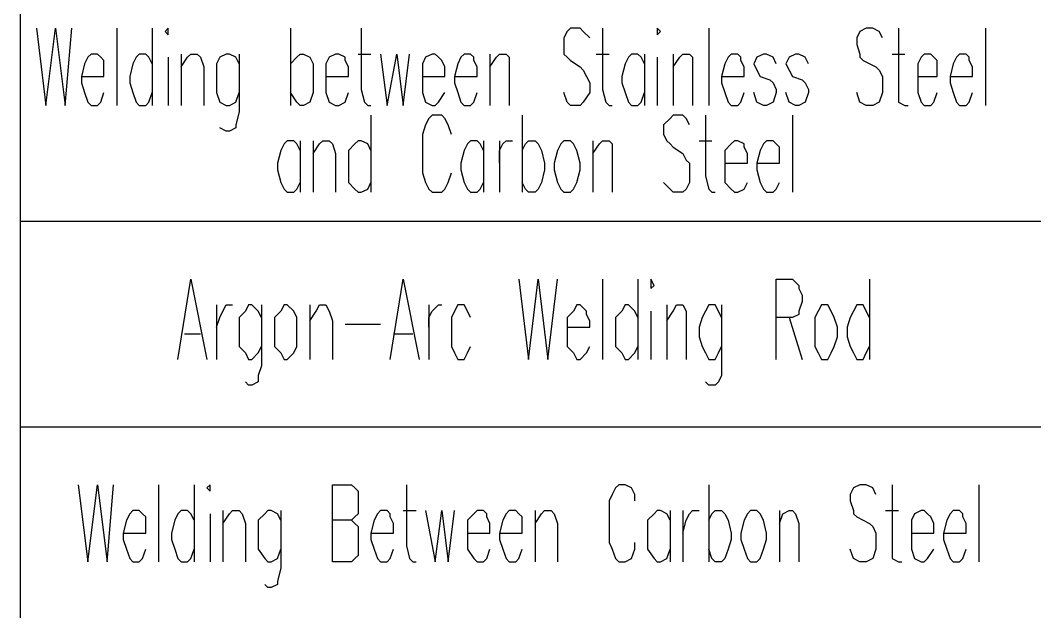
# Model space of a CAD drawing. Extents: x 0.3 to 16.2, y 0.3 to 22.9.
# Drawn here: x 13.697 to 14.748, y 19.212 to 19.825 of the extents above; entities that cross this region are included whole.
import ezdxf

# ---------------------------------------------------------------- set-up
doc = ezdxf.new("R2010")
doc.units = 0
doc.header["$MEASUREMENT"] = 0
doc.linetypes.add('AUSGEZOGEN', pattern=[0])
doc.layers.get('0').update_dxf_attribs({"linetype": 'AUSGEZOGEN'})

msp = doc.modelspace()

# ---------------------------------------------------------------- linework, layer by layer
for points in [[(13.6967, 21.5533), (13.6967, 17.6833)], [(13.7133, 19.8167), (13.7233, 19.7367), (13.7233, 19.7367), (13.7333, 19.8167), (13.7333, 19.8167), (13.7433, 19.7367), (13.7433, 19.7367), (13.75, 19.8167)], [(13.7967, 19.8167), (13.7967, 19.7367)], [(13.8333, 19.8167), (13.8333, 19.7367)], [(13.8467, 19.8133), (13.85, 19.81), (13.85, 19.81), (13.85, 19.8167), (13.85, 19.8167), (13.8467, 19.8133), (13.8467, 19.8133)], [(13.9767, 19.8167), (13.9767, 19.7367)], [(14.05, 19.8167), (14.05, 19.7533), (14.05, 19.7533), (14.0533, 19.74), (14.0533, 19.74), (14.0567, 19.7367), (14.0567, 19.7367), (14.06, 19.7367)], [(14.2867, 19.8067), (14.28, 19.8133), (14.28, 19.8133), (14.2767, 19.8167), (14.2767, 19.8167), (14.2667, 19.8167), (14.2667, 19.8167), (14.2633, 19.8133), (14.2633, 19.8133), (14.26, 19.8067), (14.26, 19.8067), (14.26, 19.79), (14.26, 19.79), (14.2633, 19.7867), (14.2633, 19.7867), (14.2667, 19.7833), (14.2667, 19.7833), (14.2767, 19.7767), (14.2767, 19.7767), (14.28, 19.7733), (14.28, 19.7733), (14.2833, 19.7667), (14.2833, 19.7667), (14.2867, 19.76), (14.2867, 19.76), (14.2867, 19.75), (14.2867, 19.75), (14.28, 19.74), (14.28, 19.74), (14.2767, 19.7367), (14.2767, 19.7367), (14.2667, 19.7367), (14.2667, 19.7367), (14.2633, 19.74), (14.2633, 19.74), (14.26, 19.75)], [(14.3, 19.8167), (14.3, 19.7533), (14.3, 19.7533), (14.3033, 19.74), (14.3033, 19.74), (14.3067, 19.7367), (14.3067, 19.7367), (14.31, 19.7367)], [(14.3567, 19.8133), (14.3567, 19.81), (14.3567, 19.81), (14.36, 19.8133), (14.36, 19.8133), (14.3567, 19.8167), (14.3567, 19.8167), (14.3567, 19.8133), (14.3567, 19.8133)], [(14.41, 19.8167), (14.41, 19.7367)], [(14.59, 19.8067), (14.5867, 19.8133), (14.5867, 19.8133), (14.58, 19.8167), (14.58, 19.8167), (14.5733, 19.8167), (14.5733, 19.8167), (14.5667, 19.8133), (14.5667, 19.8133), (14.5633, 19.8067), (14.5633, 19.8067), (14.5633, 19.8), (14.5633, 19.8), (14.5667, 19.79), (14.5667, 19.79), (14.5667, 19.7867), (14.5667, 19.7867), (14.57, 19.7833), (14.57, 19.7833), (14.5833, 19.7767), (14.5833, 19.7767), (14.5867, 19.7733), (14.5867, 19.7733), (14.59, 19.7667), (14.59, 19.7667), (14.59, 19.75), (14.59, 19.75), (14.5867, 19.74), (14.5867, 19.74), (14.58, 19.7367), (14.58, 19.7367), (14.5733, 19.7367), (14.5733, 19.7367), (14.5667, 19.74), (14.5667, 19.74), (14.5633, 19.75)], [(14.6067, 19.8167), (14.6067, 19.74), (14.6067, 19.74), (14.6133, 19.7367), (14.6133, 19.7367), (14.6167, 19.7367)], [(14.6967, 19.8167), (14.6967, 19.7367)], [(13.76, 19.7667), (13.7833, 19.7667), (13.7833, 19.7667), (13.7833, 19.7767), (13.7833, 19.7767), (13.7833, 19.7833), (13.7833, 19.7833), (13.78, 19.7867), (13.78, 19.7867), (13.7767, 19.79), (13.7767, 19.79), (13.77, 19.79), (13.77, 19.79), (13.7667, 19.7867), (13.7667, 19.7867), (13.7633, 19.78), (13.7633, 19.78), (13.76, 19.7667), (13.76, 19.7667), (13.76, 19.76), (13.76, 19.76), (13.7633, 19.75), (13.7633, 19.75), (13.7667, 19.74), (13.7667, 19.74), (13.77, 19.7367), (13.77, 19.7367), (13.7767, 19.7367), (13.7767, 19.7367), (13.78, 19.74), (13.78, 19.74), (13.7833, 19.75)], [(13.8333, 19.78), (13.83, 19.7867), (13.83, 19.7867), (13.8267, 19.79), (13.8267, 19.79), (13.82, 19.79), (13.82, 19.79), (13.8167, 19.7867), (13.8167, 19.7867), (13.8133, 19.78), (13.8133, 19.78), (13.81, 19.7667), (13.81, 19.7667), (13.81, 19.76), (13.81, 19.76), (13.8133, 19.75), (13.8133, 19.75), (13.8167, 19.74), (13.8167, 19.74), (13.82, 19.7367), (13.82, 19.7367), (13.8267, 19.7367), (13.8267, 19.7367), (13.83, 19.74), (13.83, 19.74), (13.8333, 19.75)], [(13.85, 19.7867), (13.85, 19.7367)], [(13.8633, 19.79), (13.8633, 19.7367)], [(13.8633, 19.7767), (13.87, 19.7867), (13.87, 19.7867), (13.8733, 19.79), (13.8733, 19.79), (13.88, 19.79), (13.88, 19.79), (13.8833, 19.7867), (13.8833, 19.7867), (13.8867, 19.7767), (13.8867, 19.7767), (13.8867, 19.7367)], [(13.9233, 19.78), (13.92, 19.7867), (13.92, 19.7867), (13.9133, 19.79), (13.9133, 19.79), (13.91, 19.79), (13.91, 19.79), (13.9033, 19.7867), (13.9033, 19.7867), (13.9, 19.78), (13.9, 19.78), (13.9, 19.75), (13.9, 19.75), (13.9033, 19.74), (13.9033, 19.74), (13.91, 19.7367), (13.91, 19.7367), (13.9133, 19.7367), (13.9133, 19.7367), (13.92, 19.74), (13.92, 19.74), (13.9233, 19.75)], [(13.9233, 19.79), (13.9233, 19.73), (13.9233, 19.73), (13.92, 19.7167), (13.92, 19.7167), (13.92, 19.7133), (13.92, 19.7133), (13.9133, 19.71), (13.9133, 19.71), (13.91, 19.71), (13.91, 19.71), (13.9033, 19.7133)], [(13.9767, 19.78), (13.9833, 19.7867), (13.9833, 19.7867), (13.9867, 19.79), (13.9867, 19.79), (13.99, 19.79), (13.99, 19.79), (13.9967, 19.7867), (13.9967, 19.7867), (14, 19.78), (14, 19.78), (14, 19.75), (14, 19.75), (13.9967, 19.74), (13.9967, 19.74), (13.99, 19.7367), (13.99, 19.7367), (13.9867, 19.7367), (13.9867, 19.7367), (13.9833, 19.74), (13.9833, 19.74), (13.9767, 19.75)], [(14.0133, 19.7667), (14.0367, 19.7667), (14.0367, 19.7667), (14.0367, 19.7767), (14.0367, 19.7767), (14.0333, 19.7833), (14.0333, 19.7833), (14.0333, 19.7867), (14.0333, 19.7867), (14.0267, 19.79), (14.0267, 19.79), (14.0233, 19.79), (14.0233, 19.79), (14.0167, 19.7867), (14.0167, 19.7867), (14.0133, 19.78), (14.0133, 19.78), (14.0133, 19.75), (14.0133, 19.75), (14.0167, 19.74), (14.0167, 19.74), (14.0233, 19.7367), (14.0233, 19.7367), (14.0267, 19.7367), (14.0267, 19.7367), (14.0333, 19.74), (14.0333, 19.74), (14.0367, 19.75)], [(14.0467, 19.79), (14.06, 19.79)], [(14.07, 19.79), (14.0767, 19.7367), (14.0767, 19.7367), (14.0867, 19.79), (14.0867, 19.79), (14.0933, 19.7367), (14.0933, 19.7367), (14.1, 19.79)], [(14.1133, 19.7667), (14.1367, 19.7667), (14.1367, 19.7667), (14.1367, 19.7767), (14.1367, 19.7767), (14.1333, 19.7833), (14.1333, 19.7833), (14.13, 19.7867), (14.13, 19.7867), (14.1267, 19.79), (14.1267, 19.79), (14.1233, 19.79), (14.1233, 19.79), (14.1167, 19.7867), (14.1167, 19.7867), (14.1133, 19.78), (14.1133, 19.78), (14.1133, 19.75), (14.1133, 19.75), (14.1167, 19.74), (14.1167, 19.74), (14.1233, 19.7367), (14.1233, 19.7367), (14.1267, 19.7367), (14.1267, 19.7367), (14.13, 19.74), (14.13, 19.74), (14.1367, 19.75)], [(14.1467, 19.7667), (14.17, 19.7667), (14.17, 19.7667), (14.17, 19.7767), (14.17, 19.7767), (14.1667, 19.7833), (14.1667, 19.7833), (14.1667, 19.7867), (14.1667, 19.7867), (14.1633, 19.79), (14.1633, 19.79), (14.1567, 19.79), (14.1567, 19.79), (14.1533, 19.7867), (14.1533, 19.7867), (14.15, 19.78), (14.15, 19.78), (14.1467, 19.7667), (14.1467, 19.7667), (14.1467, 19.76), (14.1467, 19.76), (14.15, 19.75), (14.15, 19.75), (14.1533, 19.74), (14.1533, 19.74), (14.1567, 19.7367), (14.1567, 19.7367), (14.1633, 19.7367), (14.1633, 19.7367), (14.1667, 19.74), (14.1667, 19.74), (14.17, 19.75)], [(14.1833, 19.79), (14.1833, 19.7367)], [(14.1833, 19.7767), (14.19, 19.7867), (14.19, 19.7867), (14.1933, 19.79), (14.1933, 19.79), (14.2, 19.79), (14.2, 19.79), (14.2033, 19.7867), (14.2033, 19.7867), (14.2033, 19.7367)], [(14.2933, 19.79), (14.3067, 19.79)], [(14.3433, 19.78), (14.34, 19.7867), (14.34, 19.7867), (14.3367, 19.79), (14.3367, 19.79), (14.33, 19.79), (14.33, 19.79), (14.3267, 19.7867), (14.3267, 19.7867), (14.3233, 19.78), (14.3233, 19.78), (14.32, 19.7667), (14.32, 19.7667), (14.32, 19.76), (14.32, 19.76), (14.3233, 19.75), (14.3233, 19.75), (14.3267, 19.74), (14.3267, 19.74), (14.33, 19.7367), (14.33, 19.7367), (14.3367, 19.7367), (14.3367, 19.7367), (14.34, 19.74), (14.34, 19.74), (14.3433, 19.75)], [(14.3433, 19.79), (14.3433, 19.7367)], [(14.3567, 19.7867), (14.3567, 19.7367)], [(14.3733, 19.79), (14.3733, 19.7367)], [(14.3733, 19.7767), (14.38, 19.7867), (14.38, 19.7867), (14.3833, 19.79), (14.3833, 19.79), (14.39, 19.79), (14.39, 19.79), (14.3933, 19.7867), (14.3933, 19.7867), (14.3933, 19.7367)], [(14.4233, 19.7667), (14.4467, 19.7667), (14.4467, 19.7667), (14.4467, 19.7767), (14.4467, 19.7767), (14.4433, 19.7833), (14.4433, 19.7833), (14.4433, 19.7867), (14.4433, 19.7867), (14.44, 19.79), (14.44, 19.79), (14.4333, 19.79), (14.4333, 19.79), (14.43, 19.7867), (14.43, 19.7867), (14.4267, 19.78), (14.4267, 19.78), (14.4233, 19.7667), (14.4233, 19.7667), (14.4233, 19.76), (14.4233, 19.76), (14.4267, 19.75), (14.4267, 19.75), (14.43, 19.74), (14.43, 19.74), (14.4333, 19.7367), (14.4333, 19.7367), (14.44, 19.7367), (14.44, 19.7367), (14.4433, 19.74), (14.4433, 19.74), (14.4467, 19.75)], [(14.48, 19.78), (14.4767, 19.7867), (14.4767, 19.7867), (14.47, 19.79), (14.47, 19.79), (14.4667, 19.79), (14.4667, 19.79), (14.46, 19.7867), (14.46, 19.7867), (14.4567, 19.78), (14.4567, 19.78), (14.46, 19.7733), (14.46, 19.7733), (14.4633, 19.7667), (14.4633, 19.7667), (14.4733, 19.7633), (14.4733, 19.7633), (14.4767, 19.76), (14.4767, 19.76), (14.48, 19.7533), (14.48, 19.7533), (14.48, 19.75), (14.48, 19.75), (14.4767, 19.74), (14.4767, 19.74), (14.47, 19.7367), (14.47, 19.7367), (14.4667, 19.7367), (14.4667, 19.7367), (14.46, 19.74), (14.46, 19.74), (14.4567, 19.75)], [(14.5133, 19.78), (14.51, 19.7867), (14.51, 19.7867), (14.5033, 19.79), (14.5033, 19.79), (14.5, 19.79), (14.5, 19.79), (14.4933, 19.7867), (14.4933, 19.7867), (14.49, 19.78), (14.49, 19.78), (14.4933, 19.7733), (14.4933, 19.7733), (14.4967, 19.7667), (14.4967, 19.7667), (14.5067, 19.7633), (14.5067, 19.7633), (14.51, 19.76), (14.51, 19.76), (14.5133, 19.7533), (14.5133, 19.7533), (14.5133, 19.75), (14.5133, 19.75), (14.51, 19.74), (14.51, 19.74), (14.5033, 19.7367), (14.5033, 19.7367), (14.5, 19.7367), (14.5, 19.7367), (14.4933, 19.74), (14.4933, 19.74), (14.49, 19.75)], [(14.6, 19.79), (14.6133, 19.79)], [(14.6267, 19.7667), (14.6467, 19.7667), (14.6467, 19.7667), (14.6467, 19.7767), (14.6467, 19.7767), (14.6467, 19.7833), (14.6467, 19.7833), (14.6433, 19.7867), (14.6433, 19.7867), (14.64, 19.79), (14.64, 19.79), (14.6333, 19.79), (14.6333, 19.79), (14.63, 19.7867), (14.63, 19.7867), (14.6267, 19.78), (14.6267, 19.78), (14.6267, 19.75), (14.6267, 19.75), (14.63, 19.74), (14.63, 19.74), (14.6333, 19.7367), (14.6333, 19.7367), (14.64, 19.7367), (14.64, 19.7367), (14.6433, 19.74), (14.6433, 19.74), (14.6467, 19.75)], [(14.66, 19.7667), (14.6833, 19.7667), (14.6833, 19.7667), (14.6833, 19.7767), (14.6833, 19.7767), (14.68, 19.7833), (14.68, 19.7833), (14.68, 19.7867), (14.68, 19.7867), (14.6767, 19.79), (14.6767, 19.79), (14.67, 19.79), (14.67, 19.79), (14.6667, 19.7867), (14.6667, 19.7867), (14.6633, 19.78), (14.6633, 19.78), (14.66, 19.7667), (14.66, 19.7667), (14.66, 19.76), (14.66, 19.76), (14.6633, 19.75), (14.6633, 19.75), (14.6667, 19.74), (14.6667, 19.74), (14.67, 19.7367), (14.67, 19.7367), (14.6767, 19.7367), (14.6767, 19.7367), (14.68, 19.74), (14.68, 19.74), (14.6833, 19.75)], [(14.06, 19.7267), (14.06, 19.6467)], [(14.1433, 19.7067), (14.14, 19.7167), (14.14, 19.7167), (14.1367, 19.7233), (14.1367, 19.7233), (14.1333, 19.7267), (14.1333, 19.7267), (14.1233, 19.7267), (14.1233, 19.7267), (14.12, 19.7233), (14.12, 19.7233), (14.1167, 19.7167), (14.1167, 19.7167), (14.1133, 19.7067), (14.1133, 19.7067), (14.1133, 19.6667), (14.1133, 19.6667), (14.1167, 19.6567), (14.1167, 19.6567), (14.12, 19.65), (14.12, 19.65), (14.1233, 19.6467), (14.1233, 19.6467), (14.1333, 19.6467), (14.1333, 19.6467), (14.1367, 19.65), (14.1367, 19.65), (14.14, 19.6567), (14.14, 19.6567), (14.1433, 19.6667)], [(14.2167, 19.7267), (14.2167, 19.6467)], [(14.39, 19.7167), (14.3867, 19.7233), (14.3867, 19.7233), (14.3833, 19.7267), (14.3833, 19.7267), (14.3733, 19.7267), (14.3733, 19.7267), (14.37, 19.7233), (14.37, 19.7233), (14.3633, 19.7167), (14.3633, 19.7167), (14.3633, 19.7067), (14.3633, 19.7067), (14.3667, 19.7), (14.3667, 19.7), (14.37, 19.6967), (14.37, 19.6967), (14.3733, 19.6933), (14.3733, 19.6933), (14.3833, 19.6867), (14.3833, 19.6867), (14.3867, 19.68), (14.3867, 19.68), (14.39, 19.6767), (14.39, 19.6767), (14.39, 19.6567), (14.39, 19.6567), (14.3867, 19.65), (14.3867, 19.65), (14.3833, 19.6467), (14.3833, 19.6467), (14.3733, 19.6467), (14.3733, 19.6467), (14.37, 19.65), (14.37, 19.65), (14.3633, 19.6567)], [(14.4067, 19.7267), (14.4067, 19.6633), (14.4067, 19.6633), (14.41, 19.65), (14.41, 19.65), (14.4133, 19.6467), (14.4133, 19.6467), (14.4167, 19.6467)], [(14.4967, 19.7267), (14.4967, 19.6467)], [(13.9867, 19.69), (13.9833, 19.6967), (13.9833, 19.6967), (13.98, 19.7), (13.98, 19.7), (13.9733, 19.7), (13.9733, 19.7), (13.97, 19.6967), (13.97, 19.6967), (13.9667, 19.69), (13.9667, 19.69), (13.9633, 19.6767), (13.9633, 19.6767), (13.9633, 19.67), (13.9633, 19.67), (13.9667, 19.6567), (13.9667, 19.6567), (13.97, 19.65), (13.97, 19.65), (13.9733, 19.6467), (13.9733, 19.6467), (13.98, 19.6467), (13.98, 19.6467), (13.9833, 19.65), (13.9833, 19.65), (13.9867, 19.6567)], [(13.9867, 19.7), (13.9867, 19.6467)], [(14, 19.7), (14, 19.6467)], [(14, 19.6867), (14.0067, 19.6967), (14.0067, 19.6967), (14.01, 19.7), (14.01, 19.7), (14.0167, 19.7), (14.0167, 19.7), (14.02, 19.6967), (14.02, 19.6967), (14.0233, 19.6867), (14.0233, 19.6867), (14.0233, 19.6467)], [(14.06, 19.69), (14.0567, 19.6967), (14.0567, 19.6967), (14.05, 19.7), (14.05, 19.7), (14.0467, 19.7), (14.0467, 19.7), (14.0433, 19.6967), (14.0433, 19.6967), (14.0367, 19.69), (14.0367, 19.69), (14.0367, 19.6567), (14.0367, 19.6567), (14.0433, 19.65), (14.0433, 19.65), (14.0467, 19.6467), (14.0467, 19.6467), (14.05, 19.6467), (14.05, 19.6467), (14.0567, 19.65), (14.0567, 19.65), (14.06, 19.6567)], [(14.1767, 19.69), (14.1733, 19.6967), (14.1733, 19.6967), (14.17, 19.7), (14.17, 19.7), (14.1633, 19.7), (14.1633, 19.7), (14.16, 19.6967), (14.16, 19.6967), (14.1567, 19.69), (14.1567, 19.69), (14.1533, 19.6767), (14.1533, 19.6767), (14.1533, 19.67), (14.1533, 19.67), (14.1567, 19.6567), (14.1567, 19.6567), (14.16, 19.65), (14.16, 19.65), (14.1633, 19.6467), (14.1633, 19.6467), (14.17, 19.6467), (14.17, 19.6467), (14.1733, 19.65), (14.1733, 19.65), (14.1767, 19.6567)], [(14.1767, 19.7), (14.1767, 19.6467)], [(14.1933, 19.7), (14.1933, 19.6467)], [(14.1933, 19.6767), (14.1933, 19.69), (14.1933, 19.69), (14.1967, 19.6967), (14.1967, 19.6967), (14.2, 19.7), (14.2, 19.7), (14.2067, 19.7)], [(14.2167, 19.69), (14.22, 19.6967), (14.22, 19.6967), (14.2233, 19.7), (14.2233, 19.7), (14.23, 19.7), (14.23, 19.7), (14.2333, 19.6967), (14.2333, 19.6967), (14.2367, 19.69), (14.2367, 19.69), (14.24, 19.6767), (14.24, 19.6767), (14.24, 19.67), (14.24, 19.67), (14.2367, 19.6567), (14.2367, 19.6567), (14.2333, 19.65), (14.2333, 19.65), (14.23, 19.6467), (14.23, 19.6467), (14.2233, 19.6467), (14.2233, 19.6467), (14.22, 19.65), (14.22, 19.65), (14.2167, 19.6567)], [(14.26, 19.7), (14.2567, 19.6967), (14.2567, 19.6967), (14.2533, 19.69), (14.2533, 19.69), (14.25, 19.6767), (14.25, 19.6767), (14.25, 19.67), (14.25, 19.67), (14.2533, 19.6567), (14.2533, 19.6567), (14.2567, 19.65), (14.2567, 19.65), (14.26, 19.6467), (14.26, 19.6467), (14.2667, 19.6467), (14.2667, 19.6467), (14.27, 19.65), (14.27, 19.65), (14.2733, 19.6567), (14.2733, 19.6567), (14.2767, 19.67), (14.2767, 19.67), (14.2767, 19.6767), (14.2767, 19.6767), (14.2733, 19.69), (14.2733, 19.69), (14.27, 19.6967), (14.27, 19.6967), (14.2667, 19.7), (14.2667, 19.7), (14.26, 19.7), (14.26, 19.7)], [(14.29, 19.7), (14.29, 19.6467)], [(14.29, 19.6867), (14.2967, 19.6967), (14.2967, 19.6967), (14.3, 19.7), (14.3, 19.7), (14.3067, 19.7), (14.3067, 19.7), (14.31, 19.6967), (14.31, 19.6967), (14.31, 19.6467)], [(14.4, 19.7), (14.4133, 19.7)], [(14.4267, 19.6767), (14.45, 19.6767), (14.45, 19.6767), (14.45, 19.6867), (14.45, 19.6867), (14.4467, 19.6933), (14.4467, 19.6933), (14.4467, 19.6967), (14.4467, 19.6967), (14.44, 19.7), (14.44, 19.7), (14.4367, 19.7), (14.4367, 19.7), (14.4333, 19.6967), (14.4333, 19.6967), (14.4267, 19.69), (14.4267, 19.69), (14.4267, 19.6567), (14.4267, 19.6567), (14.4333, 19.65), (14.4333, 19.65), (14.4367, 19.6467), (14.4367, 19.6467), (14.44, 19.6467), (14.44, 19.6467), (14.4467, 19.65), (14.4467, 19.65), (14.45, 19.6567)], [(14.46, 19.6767), (14.4833, 19.6767), (14.4833, 19.6767), (14.4833, 19.6867), (14.4833, 19.6867), (14.4833, 19.6933), (14.4833, 19.6933), (14.48, 19.6967), (14.48, 19.6967), (14.4767, 19.7), (14.4767, 19.7), (14.47, 19.7), (14.47, 19.7), (14.4667, 19.6967), (14.4667, 19.6967), (14.4633, 19.69), (14.4633, 19.69), (14.46, 19.6767), (14.46, 19.6767), (14.46, 19.67), (14.46, 19.67), (14.4633, 19.6567), (14.4633, 19.6567), (14.4667, 19.65), (14.4667, 19.65), (14.47, 19.6467), (14.47, 19.6467), (14.4767, 19.6467), (14.4767, 19.6467), (14.48, 19.65), (14.48, 19.65), (14.4833, 19.6567)], [(13.6967, 19.6167), (15.9833, 19.6167)], [(13.86, 19.4733), (13.8733, 19.5567), (13.8733, 19.5567), (13.89, 19.4733)], [(14.08, 19.4733), (14.0933, 19.5567), (14.0933, 19.5567), (14.11, 19.4733)], [(14.2133, 19.5567), (14.2233, 19.4733), (14.2233, 19.4733), (14.2333, 19.5567), (14.2333, 19.5567), (14.2433, 19.4733), (14.2433, 19.4733), (14.2533, 19.5567)], [(14.3, 19.5567), (14.3, 19.4733)], [(14.3367, 19.5567), (14.3367, 19.4733)], [(14.35, 19.55), (14.35, 19.5467), (14.35, 19.5467), (14.3533, 19.55), (14.3533, 19.55), (14.35, 19.5567), (14.35, 19.5567), (14.35, 19.55), (14.35, 19.55)], [(14.48, 19.4733), (14.48, 19.5567), (14.48, 19.5567), (14.4967, 19.5567), (14.4967, 19.5567), (14.5033, 19.55), (14.5033, 19.55), (14.5033, 19.5467), (14.5033, 19.5467), (14.5067, 19.54), (14.5067, 19.54), (14.5067, 19.5333), (14.5067, 19.5333), (14.5033, 19.5233), (14.5033, 19.5233), (14.5033, 19.52), (14.5033, 19.52), (14.4967, 19.5167), (14.4967, 19.5167), (14.48, 19.5167)], [(14.5767, 19.5567), (14.5767, 19.4733)], [(13.9, 19.53), (13.9, 19.4733)], [(13.9, 19.5067), (13.9033, 19.5167), (13.9033, 19.5167), (13.9067, 19.5233), (13.9067, 19.5233), (13.91, 19.53), (13.91, 19.53), (13.9167, 19.53)], [(13.9467, 19.5167), (13.9433, 19.5233), (13.9433, 19.5233), (13.9367, 19.53), (13.9367, 19.53), (13.9333, 19.53), (13.9333, 19.53), (13.93, 19.5233), (13.93, 19.5233), (13.9233, 19.5167), (13.9233, 19.5167), (13.9233, 19.4867), (13.9233, 19.4867), (13.93, 19.48), (13.93, 19.48), (13.9333, 19.4733), (13.9333, 19.4733), (13.9367, 19.4733), (13.9367, 19.4733), (13.9433, 19.48), (13.9433, 19.48), (13.9467, 19.4867)], [(13.9467, 19.53), (13.9467, 19.4667), (13.9467, 19.4667), (13.9433, 19.4567), (13.9433, 19.4567), (13.9433, 19.45), (13.9433, 19.45), (13.9367, 19.4467), (13.9367, 19.4467), (13.9333, 19.4467), (13.9333, 19.4467), (13.93, 19.45)], [(13.97, 19.53), (13.9667, 19.5233), (13.9667, 19.5233), (13.96, 19.5167), (13.96, 19.5167), (13.96, 19.4867), (13.96, 19.4867), (13.9667, 19.48), (13.9667, 19.48), (13.97, 19.4733), (13.97, 19.4733), (13.9733, 19.4733), (13.9733, 19.4733), (13.98, 19.48), (13.98, 19.48), (13.9833, 19.4867), (13.9833, 19.4867), (13.9833, 19.5167), (13.9833, 19.5167), (13.98, 19.5233), (13.98, 19.5233), (13.9733, 19.53), (13.9733, 19.53), (13.97, 19.53), (13.97, 19.53)], [(13.9967, 19.53), (13.9967, 19.4733)], [(13.9967, 19.5133), (14.0033, 19.5233), (14.0033, 19.5233), (14.0067, 19.53), (14.0067, 19.53), (14.0133, 19.53), (14.0133, 19.53), (14.0167, 19.5233), (14.0167, 19.5233), (14.02, 19.5133), (14.02, 19.5133), (14.02, 19.4733)], [(14.12, 19.53), (14.12, 19.4733)], [(14.12, 19.5067), (14.12, 19.5167), (14.12, 19.5167), (14.1233, 19.5233), (14.1233, 19.5233), (14.13, 19.53), (14.13, 19.53), (14.1333, 19.53)], [(14.1633, 19.5167), (14.16, 19.5233), (14.16, 19.5233), (14.1567, 19.53), (14.1567, 19.53), (14.15, 19.53), (14.15, 19.53), (14.1467, 19.5233), (14.1467, 19.5233), (14.1433, 19.5167), (14.1433, 19.5167), (14.1433, 19.4867), (14.1433, 19.4867), (14.1467, 19.48), (14.1467, 19.48), (14.15, 19.4733), (14.15, 19.4733), (14.1567, 19.4733), (14.1567, 19.4733), (14.16, 19.48), (14.16, 19.48), (14.1633, 19.4867)], [(14.2633, 19.5067), (14.2867, 19.5067), (14.2867, 19.5067), (14.2867, 19.5133), (14.2867, 19.5133), (14.2833, 19.52), (14.2833, 19.52), (14.2833, 19.5233), (14.2833, 19.5233), (14.2767, 19.53), (14.2767, 19.53), (14.2733, 19.53), (14.2733, 19.53), (14.27, 19.5233), (14.27, 19.5233), (14.2633, 19.5167), (14.2633, 19.5167), (14.2633, 19.4867), (14.2633, 19.4867), (14.27, 19.48), (14.27, 19.48), (14.2733, 19.4733), (14.2733, 19.4733), (14.2767, 19.4733), (14.2767, 19.4733), (14.2833, 19.48), (14.2833, 19.48), (14.2867, 19.4867)], [(14.3367, 19.5167), (14.3333, 19.5233), (14.3333, 19.5233), (14.3267, 19.53), (14.3267, 19.53), (14.3233, 19.53), (14.3233, 19.53), (14.32, 19.5233), (14.32, 19.5233), (14.3133, 19.5167), (14.3133, 19.5167), (14.3133, 19.4867), (14.3133, 19.4867), (14.32, 19.48), (14.32, 19.48), (14.3233, 19.4733), (14.3233, 19.4733), (14.3267, 19.4733), (14.3267, 19.4733), (14.3333, 19.48), (14.3333, 19.48), (14.3367, 19.4867)], [(14.3667, 19.53), (14.3667, 19.4733)], [(14.3667, 19.5133), (14.3733, 19.5233), (14.3733, 19.5233), (14.3767, 19.53), (14.3767, 19.53), (14.3833, 19.53), (14.3833, 19.53), (14.3867, 19.5233), (14.3867, 19.5233), (14.3867, 19.4733)], [(14.4233, 19.5167), (14.42, 19.5233), (14.42, 19.5233), (14.4167, 19.53), (14.4167, 19.53), (14.41, 19.53), (14.41, 19.53), (14.4067, 19.5233), (14.4067, 19.5233), (14.4033, 19.5167), (14.4033, 19.5167), (14.4, 19.5067), (14.4, 19.5067), (14.4, 19.4967), (14.4, 19.4967), (14.4033, 19.4867), (14.4033, 19.4867), (14.4067, 19.48), (14.4067, 19.48), (14.41, 19.4733), (14.41, 19.4733), (14.4167, 19.4733), (14.4167, 19.4733), (14.42, 19.48), (14.42, 19.48), (14.4233, 19.4867)], [(14.4233, 19.53), (14.4233, 19.4567), (14.4233, 19.4567), (14.42, 19.45), (14.42, 19.45), (14.4167, 19.4467), (14.4167, 19.4467), (14.41, 19.4467), (14.41, 19.4467), (14.4067, 19.45)], [(14.5267, 19.53), (14.5233, 19.5233), (14.5233, 19.5233), (14.52, 19.5167), (14.52, 19.5167), (14.52, 19.4867), (14.52, 19.4867), (14.5233, 19.48), (14.5233, 19.48), (14.5267, 19.4733), (14.5267, 19.4733), (14.5333, 19.4733), (14.5333, 19.4733), (14.5367, 19.48), (14.5367, 19.48), (14.54, 19.4867), (14.54, 19.4867), (14.5433, 19.4967), (14.5433, 19.4967), (14.5433, 19.5067), (14.5433, 19.5067), (14.54, 19.5167), (14.54, 19.5167), (14.5367, 19.5233), (14.5367, 19.5233), (14.5333, 19.53), (14.5333, 19.53), (14.5267, 19.53), (14.5267, 19.53)], [(14.5767, 19.5167), (14.5733, 19.5233), (14.5733, 19.5233), (14.57, 19.53), (14.57, 19.53), (14.5633, 19.53), (14.5633, 19.53), (14.56, 19.5233), (14.56, 19.5233), (14.5567, 19.5167), (14.5567, 19.5167), (14.5533, 19.5067), (14.5533, 19.5067), (14.5533, 19.4967), (14.5533, 19.4967), (14.5567, 19.4867), (14.5567, 19.4867), (14.56, 19.48), (14.56, 19.48), (14.5633, 19.4733), (14.5633, 19.4733), (14.57, 19.4733), (14.57, 19.4733), (14.5733, 19.48), (14.5733, 19.48), (14.5767, 19.4867)], [(14.35, 19.5233), (14.35, 19.4733)], [(14.0333, 19.51), (14.07, 19.51)], [(14.4933, 19.5167), (14.5067, 19.4733)], [(13.8667, 19.5), (13.8833, 19.5)], [(14.0833, 19.5), (14.1033, 19.5)], [(13.6967, 19.4033), (15.9833, 19.4033)], [(13.7567, 19.3433), (13.7667, 19.2633), (13.7667, 19.2633), (13.7767, 19.3433), (13.7767, 19.3433), (13.7867, 19.2633), (13.7867, 19.2633), (13.7933, 19.3433)], [(13.84, 19.3433), (13.84, 19.2633)], [(13.8767, 19.3433), (13.8767, 19.2633)], [(13.89, 19.34), (13.8933, 19.3367), (13.8933, 19.3367), (13.8933, 19.3433), (13.8933, 19.3433), (13.89, 19.34), (13.89, 19.34)], [(14.02, 19.2633), (14.02, 19.3433), (14.02, 19.3433), (14.04, 19.3433), (14.04, 19.3433), (14.0433, 19.34), (14.0433, 19.34), (14.0467, 19.3367), (14.0467, 19.3367), (14.0467, 19.3133), (14.0467, 19.3133), (14.0433, 19.31), (14.0433, 19.31), (14.04, 19.3067), (14.04, 19.3067), (14.02, 19.3067)], [(14.0967, 19.3433), (14.0967, 19.28), (14.0967, 19.28), (14.1, 19.2667), (14.1, 19.2667), (14.1033, 19.2633), (14.1033, 19.2633), (14.1067, 19.2633)], [(14.3333, 19.3267), (14.3333, 19.3333), (14.3333, 19.3333), (14.33, 19.34), (14.33, 19.34), (14.3233, 19.3433), (14.3233, 19.3433), (14.3167, 19.3433), (14.3167, 19.3433), (14.3133, 19.34), (14.3133, 19.34), (14.31, 19.3333), (14.31, 19.3333), (14.3067, 19.3267), (14.3067, 19.3267), (14.3067, 19.2833), (14.3067, 19.2833), (14.31, 19.2767), (14.31, 19.2767), (14.3133, 19.2667), (14.3133, 19.2667), (14.3167, 19.2633), (14.3167, 19.2633), (14.3233, 19.2633), (14.3233, 19.2633), (14.33, 19.2667), (14.33, 19.2667), (14.3333, 19.2767), (14.3333, 19.2767), (14.3333, 19.2833)], [(14.41, 19.3433), (14.41, 19.2633)], [(14.5833, 19.3333), (14.58, 19.34), (14.58, 19.34), (14.5733, 19.3433), (14.5733, 19.3433), (14.5667, 19.3433), (14.5667, 19.3433), (14.56, 19.34), (14.56, 19.34), (14.5567, 19.3333), (14.5567, 19.3333), (14.5567, 19.3267), (14.5567, 19.3267), (14.56, 19.3167), (14.56, 19.3167), (14.56, 19.3133), (14.56, 19.3133), (14.5633, 19.31), (14.5633, 19.31), (14.5767, 19.3033), (14.5767, 19.3033), (14.58, 19.3), (14.58, 19.3), (14.5833, 19.2933), (14.5833, 19.2933), (14.5833, 19.2767), (14.5833, 19.2767), (14.58, 19.2667), (14.58, 19.2667), (14.5733, 19.2633), (14.5733, 19.2633), (14.5667, 19.2633), (14.5667, 19.2633), (14.56, 19.2667), (14.56, 19.2667), (14.5567, 19.2767)], [(14.6, 19.3433), (14.6, 19.2667), (14.6, 19.2667), (14.6067, 19.2633), (14.6067, 19.2633), (14.61, 19.2633)], [(14.69, 19.3433), (14.69, 19.2633)], [(13.8033, 19.2933), (13.8267, 19.2933), (13.8267, 19.2933), (13.8267, 19.3033), (13.8267, 19.3033), (13.8267, 19.31), (13.8267, 19.31), (13.8233, 19.3133), (13.8233, 19.3133), (13.82, 19.3167), (13.82, 19.3167), (13.8133, 19.3167), (13.8133, 19.3167), (13.81, 19.3133), (13.81, 19.3133), (13.8067, 19.3067), (13.8067, 19.3067), (13.8033, 19.2933), (13.8033, 19.2933), (13.8033, 19.2867), (13.8033, 19.2867), (13.8067, 19.2767), (13.8067, 19.2767), (13.81, 19.2667), (13.81, 19.2667), (13.8133, 19.2633), (13.8133, 19.2633), (13.82, 19.2633), (13.82, 19.2633), (13.8233, 19.2667), (13.8233, 19.2667), (13.8267, 19.2767)], [(13.8767, 19.3067), (13.8733, 19.3133), (13.8733, 19.3133), (13.87, 19.3167), (13.87, 19.3167), (13.8633, 19.3167), (13.8633, 19.3167), (13.86, 19.3133), (13.86, 19.3133), (13.8567, 19.3067), (13.8567, 19.3067), (13.8533, 19.2933), (13.8533, 19.2933), (13.8533, 19.2867), (13.8533, 19.2867), (13.8567, 19.2767), (13.8567, 19.2767), (13.86, 19.2667), (13.86, 19.2667), (13.8633, 19.2633), (13.8633, 19.2633), (13.87, 19.2633), (13.87, 19.2633), (13.8733, 19.2667), (13.8733, 19.2667), (13.8767, 19.2767)], [(13.8933, 19.3133), (13.8933, 19.2633)], [(13.9067, 19.3167), (13.9067, 19.2633)], [(13.9067, 19.3033), (13.9133, 19.3133), (13.9133, 19.3133), (13.9167, 19.3167), (13.9167, 19.3167), (13.9233, 19.3167), (13.9233, 19.3167), (13.9267, 19.3133), (13.9267, 19.3133), (13.93, 19.3033), (13.93, 19.3033), (13.93, 19.2633)], [(13.9667, 19.3067), (13.9633, 19.3133), (13.9633, 19.3133), (13.9567, 19.3167), (13.9567, 19.3167), (13.9533, 19.3167), (13.9533, 19.3167), (13.95, 19.3133), (13.95, 19.3133), (13.9433, 19.3067), (13.9433, 19.3067), (13.9433, 19.2767), (13.9433, 19.2767), (13.95, 19.2667), (13.95, 19.2667), (13.9533, 19.2633), (13.9533, 19.2633), (13.9567, 19.2633), (13.9567, 19.2633), (13.9633, 19.2667), (13.9633, 19.2667), (13.9667, 19.2767)], [(13.9667, 19.3167), (13.9667, 19.2567), (13.9667, 19.2567), (13.9633, 19.2433), (13.9633, 19.2433), (13.9633, 19.24), (13.9633, 19.24), (13.9567, 19.2367), (13.9567, 19.2367), (13.9533, 19.2367), (13.9533, 19.2367), (13.95, 19.24)], [(14.06, 19.2933), (14.0833, 19.2933), (14.0833, 19.2933), (14.0833, 19.3033), (14.0833, 19.3033), (14.08, 19.31), (14.08, 19.31), (14.08, 19.3133), (14.08, 19.3133), (14.0767, 19.3167), (14.0767, 19.3167), (14.07, 19.3167), (14.07, 19.3167), (14.0667, 19.3133), (14.0667, 19.3133), (14.0633, 19.3067), (14.0633, 19.3067), (14.06, 19.2933), (14.06, 19.2933), (14.06, 19.2867), (14.06, 19.2867), (14.0633, 19.2767), (14.0633, 19.2767), (14.0667, 19.2667), (14.0667, 19.2667), (14.07, 19.2633), (14.07, 19.2633), (14.0767, 19.2633), (14.0767, 19.2633), (14.08, 19.2667), (14.08, 19.2667), (14.0833, 19.2767)], [(14.0933, 19.3167), (14.1067, 19.3167)], [(14.1167, 19.3167), (14.1267, 19.2633), (14.1267, 19.2633), (14.1333, 19.3167), (14.1333, 19.3167), (14.14, 19.2633), (14.14, 19.2633), (14.1467, 19.3167)], [(14.16, 19.2933), (14.1833, 19.2933), (14.1833, 19.2933), (14.1833, 19.3033), (14.1833, 19.3033), (14.18, 19.31), (14.18, 19.31), (14.18, 19.3133), (14.18, 19.3133), (14.1767, 19.3167), (14.1767, 19.3167), (14.17, 19.3167), (14.17, 19.3167), (14.1667, 19.3133), (14.1667, 19.3133), (14.16, 19.3067), (14.16, 19.3067), (14.16, 19.2767), (14.16, 19.2767), (14.1667, 19.2667), (14.1667, 19.2667), (14.17, 19.2633), (14.17, 19.2633), (14.1767, 19.2633), (14.1767, 19.2633), (14.18, 19.2667), (14.18, 19.2667), (14.1833, 19.2767)], [(14.1933, 19.2933), (14.2167, 19.2933), (14.2167, 19.2933), (14.2167, 19.3033), (14.2167, 19.3033), (14.2167, 19.31), (14.2167, 19.31), (14.2133, 19.3133), (14.2133, 19.3133), (14.21, 19.3167), (14.21, 19.3167), (14.2033, 19.3167), (14.2033, 19.3167), (14.2, 19.3133), (14.2, 19.3133), (14.1967, 19.3067), (14.1967, 19.3067), (14.1933, 19.2933), (14.1933, 19.2933), (14.1933, 19.2867), (14.1933, 19.2867), (14.1967, 19.2767), (14.1967, 19.2767), (14.2, 19.2667), (14.2, 19.2667), (14.2033, 19.2633), (14.2033, 19.2633), (14.21, 19.2633), (14.21, 19.2633), (14.2133, 19.2667), (14.2133, 19.2667), (14.2167, 19.2767)], [(14.23, 19.3167), (14.23, 19.2633)], [(14.23, 19.3033), (14.2367, 19.3133), (14.2367, 19.3133), (14.24, 19.3167), (14.24, 19.3167), (14.2467, 19.3167), (14.2467, 19.3167), (14.25, 19.3133), (14.25, 19.3133), (14.2533, 19.3033), (14.2533, 19.3033), (14.2533, 19.2633)], [(14.37, 19.3067), (14.3667, 19.3133), (14.3667, 19.3133), (14.36, 19.3167), (14.36, 19.3167), (14.3567, 19.3167), (14.3567, 19.3167), (14.3533, 19.3133), (14.3533, 19.3133), (14.3467, 19.3067), (14.3467, 19.3067), (14.3467, 19.2767), (14.3467, 19.2767), (14.3533, 19.2667), (14.3533, 19.2667), (14.3567, 19.2633), (14.3567, 19.2633), (14.36, 19.2633), (14.36, 19.2633), (14.3667, 19.2667), (14.3667, 19.2667), (14.37, 19.2767)], [(14.37, 19.3167), (14.37, 19.2633)], [(14.3833, 19.3167), (14.3833, 19.2633)], [(14.3833, 19.2933), (14.3867, 19.3067), (14.3867, 19.3067), (14.39, 19.3133), (14.39, 19.3133), (14.3933, 19.3167), (14.3933, 19.3167), (14.4, 19.3167)], [(14.41, 19.3067), (14.4133, 19.3133), (14.4133, 19.3133), (14.4167, 19.3167), (14.4167, 19.3167), (14.4233, 19.3167), (14.4233, 19.3167), (14.4267, 19.3133), (14.4267, 19.3133), (14.43, 19.3067), (14.43, 19.3067), (14.4333, 19.2933), (14.4333, 19.2933), (14.4333, 19.2867), (14.4333, 19.2867), (14.43, 19.2767), (14.43, 19.2767), (14.4267, 19.2667), (14.4267, 19.2667), (14.4233, 19.2633), (14.4233, 19.2633), (14.4167, 19.2633), (14.4167, 19.2633), (14.4133, 19.2667), (14.4133, 19.2667), (14.41, 19.2767)], [(14.4533, 19.3167), (14.45, 19.3133), (14.45, 19.3133), (14.4467, 19.3067), (14.4467, 19.3067), (14.4433, 19.2933), (14.4433, 19.2933), (14.4433, 19.2867), (14.4433, 19.2867), (14.4467, 19.2767), (14.4467, 19.2767), (14.45, 19.2667), (14.45, 19.2667), (14.4533, 19.2633), (14.4533, 19.2633), (14.46, 19.2633), (14.46, 19.2633), (14.4633, 19.2667), (14.4633, 19.2667), (14.4667, 19.2767), (14.4667, 19.2767), (14.47, 19.2867), (14.47, 19.2867), (14.47, 19.2933), (14.47, 19.2933), (14.4667, 19.3067), (14.4667, 19.3067), (14.4633, 19.3133), (14.4633, 19.3133), (14.46, 19.3167), (14.46, 19.3167), (14.4533, 19.3167), (14.4533, 19.3167)], [(14.4833, 19.3167), (14.4833, 19.2633)], [(14.4833, 19.3033), (14.4867, 19.3133), (14.4867, 19.3133), (14.4933, 19.3167), (14.4933, 19.3167), (14.4967, 19.3167), (14.4967, 19.3167), (14.5, 19.3133), (14.5, 19.3133), (14.5033, 19.3033), (14.5033, 19.3033), (14.5033, 19.2633)], [(14.5933, 19.3167), (14.6067, 19.3167)], [(14.62, 19.2933), (14.6433, 19.2933), (14.6433, 19.2933), (14.6433, 19.3033), (14.6433, 19.3033), (14.64, 19.31), (14.64, 19.31), (14.6367, 19.3133), (14.6367, 19.3133), (14.6333, 19.3167), (14.6333, 19.3167), (14.63, 19.3167), (14.63, 19.3167), (14.6233, 19.3133), (14.6233, 19.3133), (14.62, 19.3067), (14.62, 19.3067), (14.62, 19.2767), (14.62, 19.2767), (14.6233, 19.2667), (14.6233, 19.2667), (14.63, 19.2633), (14.63, 19.2633), (14.6333, 19.2633), (14.6333, 19.2633), (14.6367, 19.2667), (14.6367, 19.2667), (14.6433, 19.2767)], [(14.6533, 19.2933), (14.6767, 19.2933), (14.6767, 19.2933), (14.6767, 19.3033), (14.6767, 19.3033), (14.6733, 19.31), (14.6733, 19.31), (14.6733, 19.3133), (14.6733, 19.3133), (14.67, 19.3167), (14.67, 19.3167), (14.6633, 19.3167), (14.6633, 19.3167), (14.66, 19.3133), (14.66, 19.3133), (14.6567, 19.3067), (14.6567, 19.3067), (14.6533, 19.2933), (14.6533, 19.2933), (14.6533, 19.2867), (14.6533, 19.2867), (14.6567, 19.2767), (14.6567, 19.2767), (14.66, 19.2667), (14.66, 19.2667), (14.6633, 19.2633), (14.6633, 19.2633), (14.67, 19.2633), (14.67, 19.2633), (14.6733, 19.2667), (14.6733, 19.2667), (14.6767, 19.2767)], [(14.04, 19.3067), (14.0433, 19.3033), (14.0433, 19.3033), (14.0467, 19.3), (14.0467, 19.3), (14.0467, 19.27), (14.0467, 19.27), (14.0433, 19.2667), (14.0433, 19.2667), (14.04, 19.2633), (14.04, 19.2633), (14.02, 19.2633)]]:
    msp.add_lwpolyline(points)

doc.saveas('drawing.dxf')
